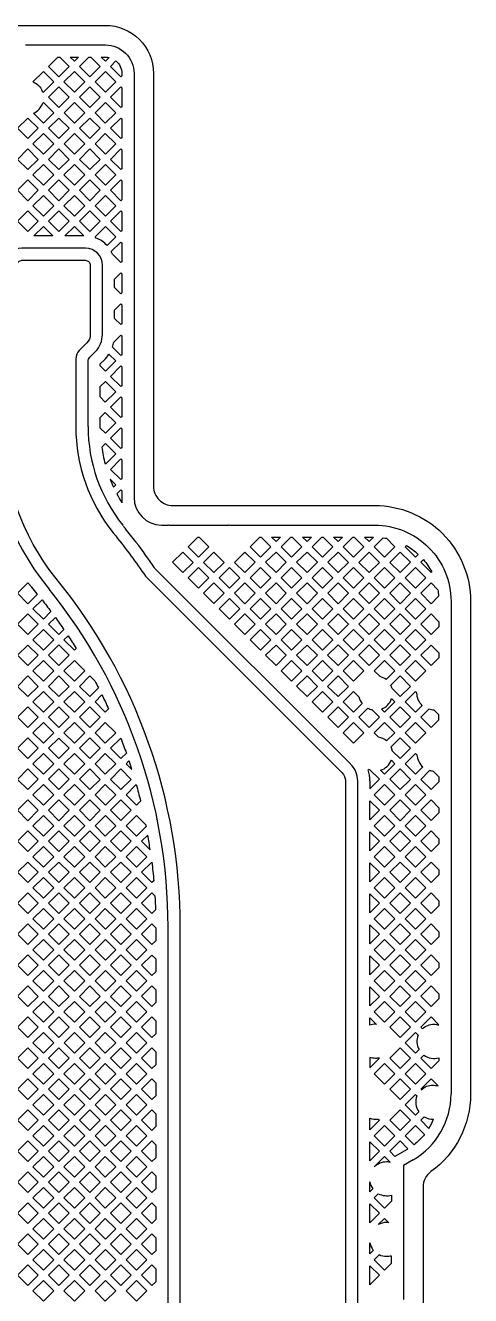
# Model space of a CAD drawing. Extents: x 1596 to 1844, y -134 to 41.
# Drawn here: x 1636.27 to 1640.91, y -72.35 to -59.1 of the extents above; entities that cross this region are included whole.
import ezdxf

# ---------------------------------------------------------------- set-up
doc = ezdxf.new("R2010")
doc.units = 0
doc.layers.add('gbr-dxf_layer0', color=7, linetype='Continuous')
doc.layers.add('gbr-outline-dxf_layer1', color=2, linetype='Continuous')

msp = doc.modelspace()

# ---------------------------------------------------------------- linework, layer by layer
at = {"layer": 'gbr-dxf_layer0'}
for p, q in [((1636.738, -59.434), (1636.823, -59.434)), ((1637.157, -59.53), (1637.214, -59.473)), ((1636.556, -61.299), (1636.358, -61.299)), ((1636.879, -61.299), (1636.681, -61.299)), ((1637.289, -64.32), (1637.284, -64.315)), ((1638.835, -64.441), (1638.928, -64.441)), ((1639.159, -64.441), (1639.251, -64.441)), ((1639.482, -64.441), (1639.574, -64.441)), ((1639.805, -64.441), (1639.898, -64.441)), ((1640.39, -64.702), (1640.418, -64.674)), ((1636.492, -64.952), (1636.518, -64.984)), ((1636.672, -65.511), (1636.714, -65.469)), ((1636.996, -66.157), (1637.068, -66.085)), ((1637.157, -66.642), (1637.264, -66.535)), ((1637.319, -66.804), (1637.349, -66.774)), ((1637.378, -66.863), (1637.319, -66.804)), ((1637.319, -67.127), (1637.425, -67.021)), ((1639.86, -66.981), (1639.86, -67.065)), ((1639.86, -67.389), (1639.86, -67.189)), ((1637.481, -67.612), (1637.545, -67.548)), ((1639.86, -67.712), (1639.86, -67.512)), ((1637.57, -67.701), (1637.481, -67.612)), ((1637.481, -67.935), (1637.587, -67.829)), ((1639.86, -68.035), (1639.86, -67.836)), ((1639.86, -68.358), (1639.86, -68.159)), ((1639.86, -68.682), (1639.86, -68.482)), ((1639.86, -69.005), (1639.86, -68.805)), ((1639.86, -69.328), (1639.86, -69.129)), ((1639.86, -69.531), (1639.86, -69.452)), ((1639.86, -69.452), (1639.928, -69.521)), ((1639.86, -69.975), (1639.959, -69.875)), ((1640.475, -70.606), (1640.39, -70.522)), ((1639.86, -70.945), (1639.86, -70.745)), ((1639.86, -71.268), (1639.86, -71.165)), ((1639.86, -71.591), (1639.86, -71.392)), ((1639.86, -71.915), (1639.86, -71.8)), ((1639.86, -72.238), (1639.86, -72.038))]:
    msp.add_line(p, q, dxfattribs=at)
at = {"layer": 'gbr-dxf_layer0', "linetype": 'Continuous'}
for points in [[(1636.272, -59.307), (1637.105, -59.307, -0.414221), (1637.402, -59.603), (1637.402, -64.027, 0.414197), (1637.688, -64.314)], [(1637.061, -59.434), (1637.105, -59.434, -0.055127), (1637.142, -59.438)], [(1637.214, -59.473, -0.22158), (1637.275, -59.603), (1637.275, -59.628), (1637.265, -59.638), (1637.157, -59.53)], [(1636.351, -59.693, -0.195683), (1636.446, -59.788), (1636.457, -59.799), (1636.565, -59.691), (1636.457, -59.584), (1636.349, -59.691)], [(1636.923, -63.286), (1636.923, -62.608, -0.199279), (1636.941, -62.563), (1637, -62.504, 0.198551), (1637.073, -62.328), (1637.073, -61.604, 0.413929), (1636.895, -61.426), (1636.234, -61.426, 0.413918), (1636.056, -61.604), (1636.056, -61.984, -0.199879), (1636.037, -62.029), (1635.979, -62.088, 0.198553), (1635.906, -62.264), (1635.906, -63.285)], [(1637.884, -76.844), (1637.884, -68.506, 0.172537), (1636.591, -64.872, -0.170665), (1636.033, -63.285), (1636.033, -62.264, -0.1982), (1636.069, -62.178), (1636.148, -62.099, 0.19853), (1636.184, -62.012), (1636.184, -61.604, -0.414246), (1636.234, -61.553), (1636.895, -61.553, -0.414246), (1636.946, -61.604), (1636.946, -62.328, -0.198542), (1636.91, -62.414), (1636.831, -62.493, 0.198195), (1636.795, -62.58), (1636.795, -63.286, 0.170546), (1637.185, -64.395), (1637.211, -64.427, -0.020045), (1637.521, -64.847), (1639.569, -66.895, -0.198541), (1639.605, -66.982), (1639.605, -80.969, 0.198199)], [(1637.31, -64.347), (1637.297, -64.331, -0.034239), (1637.292, -64.324)], [(1639.66, -66.805), (1637.624, -64.77, -0.048534), (1637.617, -64.761, 0.0123), (1637.426, -64.495, -0.026244), (1637.422, -64.49, 0.006806), (1637.311, -64.348)], [(1637.688, -64.314), (1637.751, -64.314, -0.013592), (1637.76, -64.313, -0.01359), (1637.77, -64.314), (1638.386, -64.314, -0.013592), (1638.395, -64.313, -0.01359), (1638.405, -64.314), (1639.91, -64.314, -0.414216), (1640.706, -65.11), (1640.706, -66.057, -0.013592), (1640.707, -66.066, -0.01359), (1640.706, -66.075), (1640.706, -66.692, -0.013592), (1640.707, -66.701, -0.01359), (1640.706, -66.71), (1640.706, -69.689, -0.013592), (1640.707, -69.698, -0.01359), (1640.706, -69.708), (1640.706, -70.247)], [(1640.418, -64.674, -0.05821), (1640.505, -64.803), (1640.498, -64.81), (1640.39, -64.702)], [(1636.393, -65.032, -0.008064), (1636.338, -64.961), (1636.295, -64.918), (1636.188, -65.026)], [(1636.714, -65.469, -0.007107), (1636.799, -65.6), (1636.78, -65.618), (1636.672, -65.511)], [(1637.068, -66.085, -0.007368), (1637.137, -66.232), (1637.103, -66.265), (1636.996, -66.157)], [(1640.229, -66.157), (1640.336, -66.265), (1640.406, -66.195, -0.205739), (1640.351, -66.066)], [(1640.529, -66.244, -0.078551), (1640.474, -66.235), (1640.39, -66.319)], [(1637.264, -66.535, -0.007652), (1637.322, -66.693), (1637.265, -66.75), (1637.157, -66.642)], [(1638.716, -79.024), (1638.716, -81.284, 0.198126), (1638.789, -81.461), (1638.848, -81.519, -0.100298), (1638.862, -81.54, -0.097416), (1638.866, -81.564), (1638.866, -81.922, 0.414224), (1639.044, -82.1), (1639.705, -82.1, 0.414224), (1639.883, -81.922), (1639.883, -81.22, 0.198202), (1639.81, -81.044), (1639.751, -80.985, -0.199993), (1639.733, -80.94), (1639.733, -66.981, 0.197847), (1639.66, -66.806)], [(1639.86, -67.065), (1639.959, -66.965), (1639.864, -66.87, -0.026972), (1639.846, -66.863)], [(1637.425, -67.021, -0.008026), (1637.47, -67.192), (1637.427, -67.235), (1637.319, -67.127)], [(1637.587, -67.829, -0.008921), (1637.608, -68.023), (1637.588, -68.043), (1637.481, -67.935)], [(1637.756, -68.506), (1637.756, -76.844, 0.198746), (1638.147, -77.789)], [(1639.928, -69.521, 0.0127), (1639.919, -69.52, 0.085847), (1639.86, -69.531)], [(1640.39, -69.552), (1640.407, -69.569, -0.190766), (1640.529, -69.52, -0.072245), (1640.579, -69.528)], [(1639.956, -69.872, -0.052798), (1639.919, -69.876, -0.085835), (1639.86, -69.866), (1639.86, -69.975)], [(1640.395, -70.203, -0.189461), (1640.516, -70.155, -0.079768), (1640.572, -70.164)], [(1640.39, -70.522), (1640.426, -70.486, 0.147283), (1640.525, -70.511)], [(1640.257, -70.82, -0.004215), (1640.248, -70.825), (1640.121, -70.899), (1640.067, -70.845)], [(1639.906, -71.007, -0.203365), (1640.034, -70.953, -0.053235), (1640.072, -70.957)], [(1640.312, -70.935), (1640.212, -70.993), (1640.212, -71.121, -0.013662), (1640.212, -71.131, -0.013652), (1640.212, -71.141), (1640.212, -71.756, -0.013662), (1640.212, -71.766, -0.013652), (1640.212, -71.776), (1640.212, -72.391, -0.013662)], [(1639.86, -71.165, 0.111051), (1639.891, -71.236), (1639.86, -71.268)], [(1640.058, -71.59, 0.03346), (1640.034, -71.588, 0.12657), (1639.948, -71.61)], [(1639.86, -71.8, 0.122916), (1639.896, -71.878), (1639.86, -71.915)], [(1640.082, -71.937, -0.068184), (1640.034, -71.944, -0.114009), (1639.956, -71.926), (1639.905, -71.976)]]:
    msp.add_lwpolyline(points, format="xyb", dxfattribs=at)
for points in [[(1636.511, -59.53), (1636.607, -59.434), (1636.63, -59.434), (1636.726, -59.53), (1636.619, -59.638)], [(1636.834, -59.53), (1636.93, -59.434), (1636.953, -59.434), (1637.05, -59.53), (1636.942, -59.638)], [(1636.672, -59.691), (1636.78, -59.584), (1636.888, -59.691), (1636.78, -59.799)], [(1636.996, -59.691), (1637.104, -59.584), (1637.211, -59.691), (1637.104, -59.799)], [(1636.511, -59.853), (1636.619, -59.745), (1636.726, -59.853), (1636.619, -59.961)], [(1636.834, -59.853), (1636.942, -59.745), (1637.05, -59.853), (1636.942, -59.961)], [(1637.157, -59.853), (1637.265, -59.745), (1637.275, -59.755), (1637.275, -59.951), (1637.265, -59.961)], [(1636.673, -60.015), (1636.78, -59.907), (1636.888, -60.015), (1636.78, -60.123)], [(1636.996, -60.015), (1637.104, -59.907), (1637.211, -60.015), (1637.103, -60.122)], [(1636.188, -60.176), (1636.295, -60.069), (1636.403, -60.176), (1636.295, -60.284)], [(1636.511, -60.176), (1636.619, -60.069), (1636.726, -60.176), (1636.619, -60.284)], [(1636.834, -60.176), (1636.942, -60.069), (1637.05, -60.176), (1636.942, -60.284)], [(1637.157, -60.176), (1637.265, -60.069), (1637.275, -60.078), (1637.275, -60.275), (1637.265, -60.284)], [(1636.349, -60.338), (1636.457, -60.23), (1636.565, -60.338), (1636.457, -60.446)], [(1636.673, -60.338), (1636.78, -60.23), (1636.888, -60.338), (1636.78, -60.446)], [(1636.996, -60.338), (1637.103, -60.23), (1637.211, -60.338), (1637.104, -60.446)], [(1636.188, -60.5), (1636.295, -60.392), (1636.403, -60.5), (1636.295, -60.607)], [(1636.511, -60.5), (1636.619, -60.392), (1636.726, -60.5), (1636.619, -60.607)], [(1636.834, -60.5), (1636.942, -60.392), (1637.05, -60.5), (1636.942, -60.607)], [(1637.157, -60.5), (1637.265, -60.392), (1637.275, -60.401), (1637.275, -60.598), (1637.265, -60.607)], [(1636.349, -60.661), (1636.457, -60.554), (1636.565, -60.661), (1636.457, -60.769)], [(1636.672, -60.661), (1636.78, -60.553), (1636.888, -60.661), (1636.78, -60.769)], [(1636.996, -60.661), (1637.104, -60.554), (1637.211, -60.661), (1637.104, -60.769)], [(1636.188, -60.823), (1636.295, -60.715), (1636.403, -60.823), (1636.295, -60.931)], [(1636.511, -60.823), (1636.619, -60.715), (1636.726, -60.823), (1636.619, -60.931)], [(1636.834, -60.823), (1636.942, -60.715), (1637.05, -60.823), (1636.942, -60.931)], [(1637.157, -60.823), (1637.265, -60.715), (1637.275, -60.725), (1637.275, -60.921), (1637.265, -60.931)], [(1636.349, -60.985), (1636.457, -60.877), (1636.565, -60.985), (1636.457, -61.092)], [(1636.672, -60.985), (1636.78, -60.877), (1636.888, -60.985), (1636.78, -61.092)], [(1636.996, -60.985), (1637.104, -60.877), (1637.211, -60.985), (1637.104, -61.092)], [(1636.187, -61.146), (1636.295, -61.038), (1636.403, -61.146), (1636.295, -61.254)], [(1636.511, -61.146), (1636.619, -61.038), (1636.726, -61.146), (1636.619, -61.254)], [(1636.834, -61.146), (1636.942, -61.038), (1637.05, -61.146), (1636.942, -61.254)], [(1637.157, -61.146), (1637.265, -61.038), (1637.275, -61.048), (1637.275, -61.245), (1637.265, -61.254)], [(1637.2, -61.836), (1637.2, -61.75), (1637.265, -61.685), (1637.275, -61.694), (1637.275, -61.891), (1637.265, -61.901)], [(1637.2, -62.159), (1637.2, -62.073), (1637.265, -62.008), (1637.275, -62.018), (1637.275, -62.215), (1637.265, -62.224)], [(1637.157, -62.763), (1637.265, -62.655), (1637.275, -62.664), (1637.275, -62.861), (1637.265, -62.87)], [(1637.05, -62.978), (1637.05, -62.87), (1637.104, -62.817), (1637.211, -62.924), (1637.103, -63.032)], [(1637.157, -63.086), (1637.265, -62.978), (1637.275, -62.988), (1637.275, -63.184), (1637.265, -63.194)], [(1637.157, -63.409), (1637.265, -63.301), (1637.275, -63.311), (1637.275, -63.508), (1637.265, -63.517)], [(1637.157, -63.733), (1637.265, -63.625), (1637.275, -63.634), (1637.275, -63.831), (1637.265, -63.84)], [(1637.966, -64.541), (1638.066, -64.441), (1638.081, -64.441), (1638.181, -64.541), (1638.073, -64.649)], [(1638.612, -64.541), (1638.712, -64.441), (1638.728, -64.441), (1638.828, -64.541), (1638.72, -64.649)], [(1638.935, -64.541), (1639.036, -64.441), (1639.051, -64.441), (1639.151, -64.541), (1639.043, -64.649)], [(1639.259, -64.541), (1639.359, -64.441), (1639.374, -64.441), (1639.474, -64.541), (1639.367, -64.649)], [(1639.582, -64.541), (1639.682, -64.441), (1639.697, -64.441), (1639.798, -64.541), (1639.69, -64.649)], [(1637.804, -64.702), (1637.912, -64.595), (1638.02, -64.703), (1637.912, -64.81)], [(1638.127, -64.703), (1638.235, -64.595), (1638.343, -64.703), (1638.235, -64.81)], [(1638.451, -64.703), (1638.558, -64.595), (1638.666, -64.702), (1638.558, -64.81)], [(1638.774, -64.702), (1638.882, -64.595), (1638.989, -64.702), (1638.882, -64.81)], [(1639.097, -64.702), (1639.205, -64.595), (1639.313, -64.702), (1639.205, -64.81)], [(1639.421, -64.702), (1639.528, -64.595), (1639.636, -64.703), (1639.528, -64.81)], [(1639.744, -64.703), (1639.852, -64.595), (1639.959, -64.703), (1639.852, -64.81)], [(1640.067, -64.703), (1640.175, -64.595), (1640.283, -64.702), (1640.175, -64.81)], [(1637.966, -64.864), (1638.073, -64.756), (1638.181, -64.864), (1638.074, -64.972)], [(1638.289, -64.864), (1638.397, -64.756), (1638.504, -64.864), (1638.397, -64.972)], [(1638.612, -64.864), (1638.72, -64.756), (1638.828, -64.864), (1638.72, -64.972)], [(1638.935, -64.864), (1639.043, -64.756), (1639.151, -64.864), (1639.043, -64.972)], [(1639.259, -64.864), (1639.367, -64.756), (1639.474, -64.864), (1639.367, -64.972)], [(1639.582, -64.864), (1639.69, -64.756), (1639.798, -64.864), (1639.69, -64.972)], [(1639.905, -64.864), (1640.013, -64.756), (1640.121, -64.864), (1640.013, -64.972)], [(1640.229, -64.864), (1640.336, -64.756), (1640.444, -64.864), (1640.336, -64.972)], [(1638.127, -65.026), (1638.235, -64.918), (1638.343, -65.026), (1638.235, -65.133)], [(1638.45, -65.026), (1638.558, -64.918), (1638.666, -65.026), (1638.558, -65.134)], [(1638.774, -65.026), (1638.882, -64.918), (1638.989, -65.026), (1638.882, -65.134)], [(1639.097, -65.026), (1639.205, -64.918), (1639.313, -65.026), (1639.205, -65.134)], [(1639.421, -65.026), (1639.528, -64.918), (1639.636, -65.026), (1639.528, -65.134)], [(1639.744, -65.026), (1639.852, -64.918), (1639.959, -65.026), (1639.852, -65.133)], [(1640.067, -65.026), (1640.175, -64.918), (1640.283, -65.026), (1640.175, -65.134)], [(1638.289, -65.187), (1638.397, -65.08), (1638.504, -65.187), (1638.397, -65.295)], [(1638.612, -65.187), (1638.72, -65.08), (1638.828, -65.187), (1638.72, -65.295)], [(1638.935, -65.187), (1639.043, -65.08), (1639.151, -65.187), (1639.043, -65.295)], [(1639.259, -65.187), (1639.367, -65.08), (1639.474, -65.187), (1639.367, -65.295)], [(1639.582, -65.187), (1639.69, -65.08), (1639.798, -65.187), (1639.69, -65.295)], [(1639.905, -65.187), (1640.013, -65.08), (1640.121, -65.187), (1640.013, -65.295)], [(1640.229, -65.187), (1640.336, -65.08), (1640.444, -65.187), (1640.336, -65.295)], [(1636.188, -65.349), (1636.295, -65.241), (1636.403, -65.349), (1636.295, -65.457)], [(1638.451, -65.349), (1638.558, -65.241), (1638.666, -65.349), (1638.558, -65.457)], [(1638.774, -65.349), (1638.882, -65.241), (1638.989, -65.349), (1638.882, -65.457)], [(1639.097, -65.349), (1639.205, -65.241), (1639.313, -65.349), (1639.205, -65.457)], [(1639.421, -65.349), (1639.528, -65.241), (1639.636, -65.349), (1639.528, -65.457)], [(1639.744, -65.349), (1639.852, -65.241), (1639.959, -65.349), (1639.852, -65.457)], [(1640.067, -65.349), (1640.175, -65.241), (1640.283, -65.349), (1640.175, -65.457)], [(1640.39, -65.349), (1640.498, -65.241), (1640.579, -65.323), (1640.579, -65.376), (1640.498, -65.457)], [(1636.349, -65.511), (1636.457, -65.403), (1636.565, -65.511), (1636.457, -65.618)], [(1638.612, -65.511), (1638.72, -65.403), (1638.828, -65.511), (1638.72, -65.618)], [(1638.935, -65.511), (1639.043, -65.403), (1639.151, -65.511), (1639.043, -65.619)], [(1639.259, -65.511), (1639.367, -65.403), (1639.474, -65.511), (1639.366, -65.618)], [(1639.582, -65.511), (1639.69, -65.403), (1639.798, -65.511), (1639.69, -65.618)], [(1639.905, -65.511), (1640.013, -65.403), (1640.121, -65.511), (1640.013, -65.618)], [(1640.229, -65.511), (1640.336, -65.403), (1640.444, -65.511), (1640.337, -65.618)], [(1636.188, -65.672), (1636.295, -65.565), (1636.403, -65.672), (1636.295, -65.78)], [(1636.511, -65.672), (1636.619, -65.564), (1636.726, -65.672), (1636.619, -65.78)], [(1638.774, -65.672), (1638.882, -65.565), (1638.989, -65.672), (1638.882, -65.78)], [(1639.097, -65.672), (1639.205, -65.565), (1639.313, -65.672), (1639.205, -65.78)], [(1639.42, -65.672), (1639.528, -65.564), (1639.636, -65.672), (1639.528, -65.78)], [(1639.744, -65.672), (1639.852, -65.564), (1639.959, -65.672), (1639.852, -65.78)], [(1640.067, -65.672), (1640.175, -65.564), (1640.283, -65.672), (1640.175, -65.78)], [(1640.39, -65.672), (1640.498, -65.565), (1640.579, -65.646), (1640.579, -65.699), (1640.498, -65.78)], [(1636.349, -65.834), (1636.457, -65.726), (1636.565, -65.834), (1636.457, -65.942)], [(1636.672, -65.834), (1636.78, -65.726), (1636.888, -65.834), (1636.78, -65.942)], [(1638.936, -65.834), (1639.043, -65.726), (1639.151, -65.834), (1639.043, -65.942)], [(1639.259, -65.834), (1639.366, -65.726), (1639.474, -65.834), (1639.366, -65.942)], [(1639.582, -65.834), (1639.69, -65.726), (1639.798, -65.834), (1639.69, -65.942)], [(1640.229, -65.834), (1640.337, -65.726), (1640.444, -65.834), (1640.337, -65.942)], [(1636.187, -65.996), (1636.295, -65.888), (1636.403, -65.996), (1636.295, -66.103)], [(1636.511, -65.996), (1636.619, -65.888), (1636.726, -65.996), (1636.619, -66.103)], [(1639.097, -65.995), (1639.205, -65.888), (1639.313, -65.996), (1639.205, -66.103)], [(1639.42, -65.996), (1639.528, -65.888), (1639.636, -65.996), (1639.528, -66.103)], [(1636.349, -66.157), (1636.457, -66.05), (1636.565, -66.157), (1636.457, -66.265)], [(1636.672, -66.157), (1636.78, -66.05), (1636.888, -66.157), (1636.78, -66.265)], [(1639.259, -66.157), (1639.366, -66.05), (1639.474, -66.157), (1639.367, -66.265)], [(1636.188, -66.319), (1636.295, -66.211), (1636.403, -66.319), (1636.295, -66.427)], [(1636.511, -66.319), (1636.619, -66.211), (1636.726, -66.319), (1636.619, -66.427)], [(1636.834, -66.319), (1636.942, -66.211), (1637.05, -66.319), (1636.942, -66.427)], [(1639.421, -66.319), (1639.528, -66.211), (1639.636, -66.319), (1639.528, -66.427)], [(1640.067, -66.319), (1640.175, -66.211), (1640.283, -66.319), (1640.175, -66.427)], [(1636.349, -66.481), (1636.457, -66.373), (1636.565, -66.481), (1636.457, -66.588)], [(1636.672, -66.481), (1636.78, -66.373), (1636.888, -66.481), (1636.78, -66.588)], [(1636.996, -66.481), (1637.103, -66.373), (1637.211, -66.481), (1637.103, -66.588)], [(1639.582, -66.481), (1639.69, -66.373), (1639.798, -66.481), (1639.69, -66.588)], [(1640.229, -66.481), (1640.336, -66.373), (1640.444, -66.481), (1640.336, -66.588)], [(1636.188, -66.642), (1636.295, -66.534), (1636.403, -66.642), (1636.295, -66.75)], [(1636.511, -66.642), (1636.619, -66.535), (1636.726, -66.642), (1636.619, -66.75)], [(1636.834, -66.642), (1636.942, -66.534), (1637.05, -66.642), (1636.942, -66.75)], [(1636.349, -66.804), (1636.457, -66.696), (1636.565, -66.804), (1636.457, -66.912)], [(1636.672, -66.804), (1636.78, -66.696), (1636.888, -66.804), (1636.78, -66.912)], [(1636.996, -66.804), (1637.103, -66.696), (1637.211, -66.804), (1637.103, -66.912)], [(1636.188, -66.966), (1636.295, -66.858), (1636.403, -66.965), (1636.295, -67.073)], [(1636.511, -66.965), (1636.619, -66.858), (1636.726, -66.965), (1636.619, -67.073)], [(1636.834, -66.965), (1636.942, -66.858), (1637.05, -66.966), (1636.942, -67.073)], [(1637.157, -66.966), (1637.265, -66.858), (1637.373, -66.966), (1637.265, -67.073)], [(1640.067, -66.965), (1640.175, -66.858), (1640.283, -66.966), (1640.175, -67.073)], [(1636.349, -67.127), (1636.457, -67.019), (1636.565, -67.127), (1636.457, -67.235)], [(1636.672, -67.127), (1636.78, -67.019), (1636.888, -67.127), (1636.78, -67.235)], [(1636.996, -67.127), (1637.103, -67.019), (1637.211, -67.127), (1637.104, -67.235)], [(1639.905, -67.127), (1640.013, -67.019), (1640.121, -67.127), (1640.013, -67.235)], [(1640.229, -67.127), (1640.336, -67.019), (1640.444, -67.127), (1640.337, -67.235)], [(1636.187, -67.289), (1636.295, -67.181), (1636.403, -67.289), (1636.295, -67.397)], [(1636.511, -67.289), (1636.619, -67.181), (1636.726, -67.289), (1636.619, -67.397)], [(1636.834, -67.289), (1636.942, -67.181), (1637.05, -67.289), (1636.942, -67.397)], [(1637.157, -67.289), (1637.265, -67.181), (1637.373, -67.289), (1637.265, -67.396)], [(1640.067, -67.289), (1640.175, -67.181), (1640.283, -67.289), (1640.175, -67.397)], [(1640.39, -67.289), (1640.498, -67.181), (1640.579, -67.262), (1640.579, -67.315), (1640.498, -67.396)], [(1636.349, -67.45), (1636.457, -67.343), (1636.565, -67.45), (1636.457, -67.558)], [(1636.672, -67.45), (1636.78, -67.343), (1636.888, -67.45), (1636.78, -67.558)], [(1636.996, -67.45), (1637.104, -67.343), (1637.211, -67.45), (1637.103, -67.558)], [(1639.905, -67.45), (1640.013, -67.343), (1640.121, -67.45), (1640.013, -67.558)], [(1640.229, -67.45), (1640.337, -67.343), (1640.444, -67.45), (1640.336, -67.558)], [(1636.188, -67.612), (1636.295, -67.504), (1636.403, -67.612), (1636.295, -67.72)], [(1636.511, -67.612), (1636.619, -67.504), (1636.726, -67.612), (1636.619, -67.72)], [(1636.834, -67.612), (1636.942, -67.504), (1637.05, -67.612), (1636.942, -67.72)], [(1637.157, -67.612), (1637.265, -67.504), (1637.373, -67.612), (1637.265, -67.72)], [(1640.067, -67.612), (1640.175, -67.504), (1640.283, -67.612), (1640.175, -67.72)], [(1640.39, -67.612), (1640.498, -67.504), (1640.579, -67.585), (1640.579, -67.638), (1640.498, -67.72)], [(1636.349, -67.774), (1636.457, -67.666), (1636.565, -67.774), (1636.457, -67.881)], [(1636.672, -67.774), (1636.78, -67.666), (1636.888, -67.774), (1636.78, -67.881)], [(1636.996, -67.774), (1637.103, -67.666), (1637.211, -67.774), (1637.103, -67.881)], [(1637.319, -67.774), (1637.427, -67.666), (1637.535, -67.774), (1637.427, -67.881)], [(1639.905, -67.774), (1640.013, -67.666), (1640.121, -67.774), (1640.013, -67.881)], [(1640.229, -67.774), (1640.336, -67.666), (1640.444, -67.774), (1640.336, -67.881)], [(1636.188, -67.935), (1636.295, -67.828), (1636.403, -67.935), (1636.295, -68.043)], [(1636.511, -67.935), (1636.619, -67.828), (1636.726, -67.935), (1636.619, -68.043)], [(1636.834, -67.935), (1636.942, -67.828), (1637.05, -67.935), (1636.942, -68.043)], [(1637.157, -67.935), (1637.265, -67.828), (1637.373, -67.935), (1637.265, -68.043)], [(1640.067, -67.935), (1640.175, -67.828), (1640.283, -67.935), (1640.175, -68.043)], [(1640.39, -67.935), (1640.498, -67.828), (1640.579, -67.909), (1640.579, -67.962), (1640.498, -68.043)], [(1636.349, -68.097), (1636.457, -67.989), (1636.565, -68.097), (1636.457, -68.205)], [(1636.672, -68.097), (1636.78, -67.989), (1636.888, -68.097), (1636.78, -68.205)], [(1636.996, -68.097), (1637.103, -67.989), (1637.211, -68.097), (1637.103, -68.205)], [(1637.319, -68.097), (1637.427, -67.989), (1637.535, -68.097), (1637.427, -68.205)], [(1639.905, -68.097), (1640.013, -67.989), (1640.121, -68.097), (1640.013, -68.205)], [(1640.229, -68.097), (1640.336, -67.989), (1640.444, -68.097), (1640.336, -68.205)], [(1636.188, -68.259), (1636.295, -68.151), (1636.403, -68.259), (1636.295, -68.366)], [(1636.511, -68.259), (1636.619, -68.151), (1636.726, -68.259), (1636.619, -68.366)], [(1636.834, -68.259), (1636.942, -68.151), (1637.05, -68.259), (1636.942, -68.366)], [(1637.157, -68.259), (1637.265, -68.151), (1637.373, -68.259), (1637.265, -68.366)], [(1640.067, -68.259), (1640.175, -68.151), (1640.283, -68.259), (1640.175, -68.366)], [(1640.39, -68.259), (1640.498, -68.151), (1640.579, -68.232), (1640.579, -68.285), (1640.498, -68.366)], [(1636.349, -68.42), (1636.457, -68.312), (1636.565, -68.42), (1636.457, -68.528)], [(1636.672, -68.42), (1636.78, -68.312), (1636.888, -68.42), (1636.78, -68.528)], [(1636.996, -68.42), (1637.103, -68.313), (1637.211, -68.42), (1637.104, -68.528)], [(1637.319, -68.42), (1637.427, -68.313), (1637.535, -68.42), (1637.427, -68.528)], [(1639.905, -68.42), (1640.013, -68.312), (1640.121, -68.42), (1640.013, -68.528)], [(1640.229, -68.42), (1640.336, -68.313), (1640.444, -68.42), (1640.337, -68.528)], [(1636.187, -68.582), (1636.295, -68.474), (1636.403, -68.582), (1636.295, -68.69)], [(1636.511, -68.582), (1636.619, -68.474), (1636.726, -68.582), (1636.619, -68.69)], [(1636.834, -68.582), (1636.942, -68.474), (1637.05, -68.582), (1636.942, -68.69)], [(1637.157, -68.582), (1637.265, -68.474), (1637.373, -68.582), (1637.265, -68.69)], [(1637.481, -68.582), (1637.588, -68.474), (1637.629, -68.515), (1637.629, -68.649), (1637.588, -68.69)], [(1640.067, -68.582), (1640.175, -68.474), (1640.283, -68.582), (1640.175, -68.69)], [(1640.39, -68.582), (1640.498, -68.474), (1640.579, -68.555), (1640.579, -68.608), (1640.498, -68.69)], [(1636.349, -68.744), (1636.457, -68.636), (1636.565, -68.744), (1636.457, -68.851)], [(1636.672, -68.744), (1636.78, -68.636), (1636.888, -68.744), (1636.78, -68.851)], [(1636.996, -68.744), (1637.104, -68.636), (1637.211, -68.744), (1637.104, -68.851)], [(1637.319, -68.744), (1637.427, -68.636), (1637.535, -68.744), (1637.427, -68.851)], [(1639.905, -68.744), (1640.013, -68.636), (1640.121, -68.744), (1640.013, -68.851)], [(1640.229, -68.744), (1640.337, -68.636), (1640.444, -68.744), (1640.337, -68.851)], [(1636.187, -68.905), (1636.295, -68.797), (1636.403, -68.905), (1636.295, -69.013)], [(1636.511, -68.905), (1636.619, -68.797), (1636.726, -68.905), (1636.619, -69.013)], [(1636.834, -68.905), (1636.942, -68.797), (1637.05, -68.905), (1636.942, -69.013)], [(1637.157, -68.905), (1637.265, -68.797), (1637.373, -68.905), (1637.265, -69.013)], [(1637.481, -68.905), (1637.588, -68.798), (1637.629, -68.838), (1637.629, -68.972), (1637.588, -69.013)], [(1640.067, -68.905), (1640.175, -68.797), (1640.283, -68.905), (1640.175, -69.013)], [(1640.39, -68.905), (1640.498, -68.797), (1640.579, -68.879), (1640.579, -68.932), (1640.498, -69.013)], [(1636.349, -69.067), (1636.457, -68.959), (1636.565, -69.067), (1636.457, -69.175)], [(1636.672, -69.067), (1636.78, -68.959), (1636.888, -69.067), (1636.78, -69.175)], [(1636.996, -69.067), (1637.104, -68.959), (1637.211, -69.067), (1637.104, -69.175)], [(1637.319, -69.067), (1637.427, -68.959), (1637.535, -69.067), (1637.427, -69.175)], [(1639.905, -69.067), (1640.013, -68.959), (1640.121, -69.067), (1640.013, -69.175)], [(1640.229, -69.067), (1640.337, -68.959), (1640.444, -69.067), (1640.336, -69.175)], [(1636.188, -69.228), (1636.295, -69.121), (1636.403, -69.229), (1636.295, -69.336)], [(1636.511, -69.229), (1636.619, -69.121), (1636.726, -69.229), (1636.619, -69.336)], [(1636.834, -69.229), (1636.942, -69.121), (1637.05, -69.229), (1636.942, -69.336)], [(1637.157, -69.229), (1637.265, -69.121), (1637.373, -69.228), (1637.265, -69.336)], [(1637.481, -69.228), (1637.588, -69.121), (1637.629, -69.162), (1637.629, -69.295), (1637.588, -69.336)], [(1640.067, -69.229), (1640.175, -69.121), (1640.283, -69.228), (1640.175, -69.336)], [(1640.39, -69.228), (1640.498, -69.121), (1640.579, -69.202), (1640.579, -69.255), (1640.498, -69.336)], [(1636.349, -69.39), (1636.457, -69.282), (1636.565, -69.39), (1636.457, -69.498)], [(1636.672, -69.39), (1636.78, -69.282), (1636.888, -69.39), (1636.78, -69.498)], [(1636.996, -69.39), (1637.104, -69.282), (1637.211, -69.39), (1637.103, -69.498)], [(1637.319, -69.39), (1637.427, -69.282), (1637.535, -69.39), (1637.427, -69.498)], [(1639.905, -69.39), (1640.013, -69.282), (1640.121, -69.39), (1640.013, -69.498)], [(1640.229, -69.39), (1640.336, -69.282), (1640.444, -69.39), (1640.336, -69.498)], [(1636.188, -69.552), (1636.295, -69.444), (1636.403, -69.552), (1636.295, -69.66)], [(1636.511, -69.552), (1636.619, -69.444), (1636.726, -69.552), (1636.619, -69.66)], [(1636.834, -69.552), (1636.942, -69.444), (1637.05, -69.552), (1636.942, -69.66)], [(1637.157, -69.552), (1637.265, -69.444), (1637.373, -69.552), (1637.265, -69.66)], [(1637.481, -69.552), (1637.588, -69.444), (1637.629, -69.485), (1637.629, -69.619), (1637.588, -69.66)], [(1640.067, -69.552), (1640.175, -69.444), (1640.283, -69.552), (1640.175, -69.66)], [(1636.349, -69.713), (1636.457, -69.606), (1636.565, -69.713), (1636.457, -69.821)], [(1636.673, -69.713), (1636.78, -69.606), (1636.888, -69.713), (1636.78, -69.821)], [(1636.996, -69.713), (1637.103, -69.606), (1637.211, -69.713), (1637.103, -69.821)], [(1637.319, -69.713), (1637.427, -69.606), (1637.535, -69.713), (1637.427, -69.821)], [(1636.188, -69.875), (1636.295, -69.767), (1636.403, -69.875), (1636.295, -69.983)], [(1636.511, -69.875), (1636.619, -69.767), (1636.726, -69.875), (1636.619, -69.983)], [(1636.834, -69.875), (1636.942, -69.767), (1637.05, -69.875), (1636.942, -69.983)], [(1637.157, -69.875), (1637.265, -69.767), (1637.373, -69.875), (1637.265, -69.983)], [(1637.481, -69.875), (1637.588, -69.767), (1637.629, -69.808), (1637.629, -69.942), (1637.588, -69.983)], [(1640.067, -69.875), (1640.175, -69.767), (1640.283, -69.875), (1640.175, -69.983)], [(1636.349, -70.037), (1636.457, -69.929), (1636.565, -70.037), (1636.457, -70.144)], [(1636.672, -70.037), (1636.78, -69.929), (1636.888, -70.037), (1636.78, -70.144)], [(1636.996, -70.037), (1637.103, -69.929), (1637.211, -70.037), (1637.104, -70.144)], [(1637.319, -70.037), (1637.427, -69.929), (1637.535, -70.037), (1637.427, -70.145)], [(1639.905, -70.037), (1640.013, -69.929), (1640.121, -70.037), (1640.013, -70.144)], [(1640.229, -70.037), (1640.336, -69.929), (1640.444, -70.037), (1640.337, -70.144)], [(1636.188, -70.198), (1636.295, -70.091), (1636.403, -70.198), (1636.295, -70.306)], [(1636.511, -70.198), (1636.619, -70.091), (1636.726, -70.198), (1636.619, -70.306)], [(1636.834, -70.198), (1636.942, -70.091), (1637.05, -70.198), (1636.942, -70.306)], [(1637.157, -70.198), (1637.265, -70.091), (1637.373, -70.198), (1637.265, -70.306)], [(1637.481, -70.198), (1637.588, -70.091), (1637.629, -70.132), (1637.629, -70.265), (1637.588, -70.306)], [(1640.067, -70.198), (1640.175, -70.091), (1640.283, -70.198), (1640.175, -70.306)], [(1636.349, -70.36), (1636.457, -70.252), (1636.565, -70.36), (1636.457, -70.468)], [(1636.672, -70.36), (1636.78, -70.252), (1636.888, -70.36), (1636.78, -70.468)], [(1636.996, -70.36), (1637.104, -70.252), (1637.211, -70.36), (1637.104, -70.468)], [(1637.319, -70.36), (1637.427, -70.252), (1637.534, -70.36), (1637.427, -70.468)], [(1636.187, -70.522), (1636.295, -70.414), (1636.403, -70.522), (1636.295, -70.629)], [(1636.511, -70.522), (1636.619, -70.414), (1636.726, -70.522), (1636.619, -70.629)], [(1636.834, -70.522), (1636.942, -70.414), (1637.05, -70.522), (1636.942, -70.629)], [(1637.157, -70.522), (1637.265, -70.414), (1637.373, -70.522), (1637.265, -70.629)], [(1637.481, -70.522), (1637.588, -70.414), (1637.629, -70.455), (1637.629, -70.588), (1637.588, -70.629)], [(1640.067, -70.522), (1640.175, -70.414), (1640.283, -70.522), (1640.175, -70.629)], [(1636.349, -70.683), (1636.457, -70.576), (1636.565, -70.683), (1636.457, -70.791)], [(1636.672, -70.683), (1636.78, -70.576), (1636.888, -70.683), (1636.78, -70.791)], [(1636.996, -70.683), (1637.104, -70.576), (1637.211, -70.683), (1637.103, -70.791)], [(1637.319, -70.683), (1637.427, -70.575), (1637.535, -70.683), (1637.427, -70.791)], [(1639.905, -70.683), (1640.013, -70.576), (1640.121, -70.683), (1640.013, -70.791)], [(1636.188, -70.845), (1636.295, -70.737), (1636.403, -70.845), (1636.295, -70.953)], [(1636.511, -70.845), (1636.619, -70.737), (1636.726, -70.845), (1636.619, -70.953)], [(1636.834, -70.845), (1636.942, -70.737), (1637.05, -70.845), (1636.942, -70.953)], [(1637.157, -70.845), (1637.265, -70.737), (1637.373, -70.845), (1637.265, -70.953)], [(1637.481, -70.845), (1637.588, -70.737), (1637.629, -70.778), (1637.629, -70.912), (1637.588, -70.953)], [(1636.349, -71.007), (1636.457, -70.899), (1636.565, -71.007), (1636.457, -71.114)], [(1636.672, -71.007), (1636.78, -70.899), (1636.888, -71.007), (1636.78, -71.114)], [(1636.996, -71.007), (1637.103, -70.899), (1637.211, -71.007), (1637.103, -71.114)], [(1637.319, -71.007), (1637.427, -70.899), (1637.535, -71.007), (1637.427, -71.114)], [(1636.188, -71.168), (1636.295, -71.06), (1636.403, -71.168), (1636.295, -71.276)], [(1636.511, -71.168), (1636.619, -71.061), (1636.726, -71.168), (1636.619, -71.276)], [(1636.834, -71.168), (1636.942, -71.06), (1637.05, -71.168), (1636.942, -71.276)], [(1637.157, -71.168), (1637.265, -71.06), (1637.373, -71.168), (1637.265, -71.276)], [(1637.481, -71.168), (1637.588, -71.06), (1637.629, -71.101), (1637.629, -71.235), (1637.588, -71.276)], [(1636.349, -71.33), (1636.457, -71.222), (1636.565, -71.33), (1636.457, -71.438)], [(1636.672, -71.33), (1636.78, -71.222), (1636.888, -71.33), (1636.78, -71.438)], [(1636.996, -71.33), (1637.103, -71.222), (1637.211, -71.33), (1637.103, -71.438)], [(1637.319, -71.33), (1637.427, -71.222), (1637.535, -71.33), (1637.427, -71.438)], [(1636.188, -71.492), (1636.295, -71.384), (1636.403, -71.491), (1636.295, -71.599)], [(1636.511, -71.491), (1636.619, -71.384), (1636.726, -71.491), (1636.619, -71.599)], [(1636.834, -71.491), (1636.942, -71.384), (1637.05, -71.492), (1636.942, -71.599)], [(1637.157, -71.492), (1637.265, -71.384), (1637.373, -71.492), (1637.265, -71.599)], [(1637.481, -71.492), (1637.588, -71.384), (1637.629, -71.425), (1637.629, -71.558), (1637.588, -71.599)], [(1636.349, -71.653), (1636.457, -71.545), (1636.565, -71.653), (1636.457, -71.761)], [(1636.672, -71.653), (1636.78, -71.545), (1636.888, -71.653), (1636.78, -71.761)], [(1636.996, -71.653), (1637.103, -71.545), (1637.211, -71.653), (1637.104, -71.761)], [(1637.319, -71.653), (1637.427, -71.545), (1637.535, -71.653), (1637.427, -71.761)], [(1636.187, -71.815), (1636.295, -71.707), (1636.403, -71.815), (1636.295, -71.923)], [(1636.511, -71.815), (1636.619, -71.707), (1636.726, -71.815), (1636.619, -71.923)], [(1636.834, -71.815), (1636.942, -71.707), (1637.05, -71.815), (1636.942, -71.923)], [(1637.157, -71.815), (1637.265, -71.707), (1637.373, -71.815), (1637.265, -71.923)], [(1637.481, -71.815), (1637.588, -71.707), (1637.629, -71.748), (1637.629, -71.882), (1637.588, -71.923)], [(1636.349, -71.976), (1636.457, -71.869), (1636.565, -71.976), (1636.457, -72.084)], [(1636.672, -71.976), (1636.78, -71.869), (1636.888, -71.976), (1636.78, -72.084)], [(1636.996, -71.976), (1637.104, -71.869), (1637.211, -71.976), (1637.104, -72.084)], [(1637.319, -71.976), (1637.427, -71.869), (1637.534, -71.976), (1637.427, -72.084)], [(1636.187, -72.138), (1636.295, -72.03), (1636.403, -72.138), (1636.295, -72.246)], [(1636.511, -72.138), (1636.619, -72.03), (1636.726, -72.138), (1636.619, -72.246)], [(1636.834, -72.138), (1636.942, -72.03), (1637.05, -72.138), (1636.942, -72.246)], [(1637.157, -72.138), (1637.265, -72.03), (1637.373, -72.138), (1637.265, -72.246)], [(1637.481, -72.138), (1637.588, -72.03), (1637.629, -72.071), (1637.629, -72.205), (1637.588, -72.246)], [(1636.349, -72.3), (1636.457, -72.192), (1636.565, -72.3), (1636.457, -72.408)], [(1636.672, -72.3), (1636.78, -72.192), (1636.888, -72.3), (1636.78, -72.408)], [(1636.996, -72.3), (1637.104, -72.192), (1637.211, -72.3), (1637.103, -72.407)], [(1637.319, -72.3), (1637.427, -72.192), (1637.535, -72.3), (1637.427, -72.407)]]:
    msp.add_lwpolyline(points, close=True, dxfattribs=at)
for points in [[(1636.823, -59.434), (1636.78, -59.476), (1636.738, -59.434)], [(1637.142, -59.438), (1637.104, -59.476), (1637.061, -59.434)], [(1636.358, -61.299), (1636.457, -61.2), (1636.556, -61.299)], [(1636.681, -61.299), (1636.78, -61.2), (1636.879, -61.299)], [(1637.104, -63.679), (1637.211, -63.571), (1637.104, -63.463), (1637.065, -63.501)], [(1637.153, -63.836), (1637.211, -63.894), (1637.188, -63.918)], [(1637.223, -63.99), (1637.265, -63.948), (1637.275, -63.958), (1637.275, -64.081)], [(1638.928, -64.441), (1638.882, -64.487), (1638.835, -64.441)], [(1639.251, -64.441), (1639.205, -64.487), (1639.159, -64.441)], [(1639.574, -64.441), (1639.528, -64.487), (1639.482, -64.441)], [(1639.898, -64.441), (1639.852, -64.487), (1639.805, -64.441)], [(1636.188, -65.026), (1636.295, -65.134), (1636.395, -65.034)], [(1640.351, -66.064), (1640.337, -66.05), (1640.229, -66.157)], [(1640.39, -66.319), (1640.498, -66.427), (1640.579, -66.345), (1640.579, -66.292), (1640.531, -66.244)], [(1639.86, -67.189), (1639.959, -67.289), (1639.86, -67.389)], [(1639.86, -67.512), (1639.959, -67.612), (1639.86, -67.712)], [(1639.86, -67.836), (1639.959, -67.935), (1639.86, -68.035)], [(1639.86, -68.159), (1639.959, -68.259), (1639.86, -68.358)], [(1639.86, -68.482), (1639.959, -68.582), (1639.86, -68.682)], [(1639.86, -68.805), (1639.959, -68.905), (1639.86, -69.005)], [(1639.86, -69.129), (1639.959, -69.229), (1639.86, -69.328)], [(1640.579, -69.525), (1640.498, -69.444), (1640.39, -69.552)], [(1640.572, -70.164), (1640.498, -70.091), (1640.39, -70.198)], [(1640.067, -70.845), (1640.175, -70.737), (1640.257, -70.82)], [(1639.86, -70.745), (1639.959, -70.845), (1639.86, -70.945)], [(1640.072, -70.957), (1640.013, -70.899), (1639.905, -71.007)], [(1639.86, -71.392), (1639.959, -71.491), (1639.86, -71.591)], [(1639.948, -71.61), (1640.013, -71.545), (1640.058, -71.59)], [(1639.86, -72.038), (1639.959, -72.138), (1639.86, -72.238)], [(1639.905, -71.976), (1640.013, -72.084), (1640.085, -72.013), (1640.085, -71.94)]]:
    msp.add_lwpolyline(points, dxfattribs=at)
for points in [[(1636.354, -60.02, 0.21167), (1636.451, -59.913), (1636.457, -59.907), (1636.565, -60.015), (1636.457, -60.122)], [(1636.996, -61.308), (1637.104, -61.2), (1637.211, -61.308), (1637.121, -61.399, 0.113107), (1637.009, -61.321)], [(1637.165, -61.462), (1637.265, -61.362), (1637.275, -61.371), (1637.275, -61.568), (1637.265, -61.577), (1637.178, -61.49, 0.025603)], [(1637.177, -62.459, 0.037269), (1637.192, -62.405), (1637.265, -62.332), (1637.275, -62.341), (1637.275, -62.538), (1637.265, -62.547)], [(1637.05, -62.655), (1637.05, -62.634), (1637.09, -62.594, 0.054297), (1637.141, -62.531), (1637.211, -62.601), (1637.104, -62.709)], [(1637.05, -63.286), (1637.05, -63.194), (1637.103, -63.14), (1637.211, -63.248), (1637.104, -63.355), (1637.05, -63.302, -0.002763)], [(1639.905, -64.541), (1640, -64.447, -0.012354), (1640.032, -64.452), (1640.121, -64.541), (1640.013, -64.649)], [(1640.229, -64.541), (1640.241, -64.528, -0.057726), (1640.365, -64.62), (1640.336, -64.649)], [(1640.39, -65.026), (1640.498, -64.918), (1640.568, -64.988, -0.025137), (1640.577, -65.055), (1640.498, -65.134)], [(1636.349, -65.187), (1636.443, -65.094, -0.007004), (1636.536, -65.216), (1636.457, -65.295)], [(1636.511, -65.349), (1636.582, -65.278, -0.00704), (1636.671, -65.404), (1636.619, -65.457)], [(1639.905, -65.834), (1640.013, -65.726), (1640.121, -65.834), (1640.029, -65.926, 0.100196), (1639.966, -65.894)], [(1636.834, -65.996), (1636.942, -65.888), (1636.994, -65.94, -0.003801), (1637.032, -66.013), (1636.942, -66.103)], [(1640.078, -65.985), (1640.175, -65.888), (1640.283, -65.996), (1640.175, -66.103), (1640.091, -66.019, 0.051768)], [(1639.582, -66.157), (1639.69, -66.05), (1639.746, -66.106, 0.110617), (1639.779, -66.176), (1639.69, -66.265)], [(1639.744, -66.319), (1639.838, -66.224, 0.062099), (1639.88, -66.239), (1639.959, -66.319), (1639.852, -66.427)], [(1639.981, -66.233, 0.225247), (1640.087, -66.124), (1640.121, -66.157), (1640.013, -66.265)], [(1639.905, -66.481), (1640.013, -66.373), (1640.121, -66.481), (1640.035, -66.566, 0.133824), (1639.951, -66.526)], [(1640.081, -66.628), (1640.175, -66.534), (1640.283, -66.642), (1640.175, -66.75), (1640.094, -66.669, 0.061499)], [(1640.229, -66.804), (1640.336, -66.696), (1640.351, -66.711, 0.203253), (1640.413, -66.836), (1640.336, -66.912)], [(1639.972, -66.871, 0.225121), (1640.084, -66.767), (1640.121, -66.804), (1640.013, -66.912)], [(1640.39, -66.966), (1640.483, -66.873, 0.051206), (1640.519, -66.879), (1640.579, -66.939), (1640.579, -66.992), (1640.498, -67.073)], [(1637.319, -67.45), (1637.427, -67.343), (1637.525, -67.441, -0.000875), (1637.528, -67.457), (1637.427, -67.558)], [(1637.481, -68.259), (1637.588, -68.151), (1637.62, -68.182, -0.006671), (1637.627, -68.328), (1637.588, -68.366)], [(1640.229, -69.713), (1640.336, -69.606), (1640.363, -69.633, 0.224399), (1640.373, -69.784), (1640.336, -69.821)], [(1640.39, -69.875), (1640.424, -69.842, 0.23427), (1640.579, -69.869), (1640.579, -69.902), (1640.498, -69.983)], [(1640.229, -70.36), (1640.337, -70.252), (1640.351, -70.267, 0.252173), (1640.37, -70.434), (1640.337, -70.468)], [(1639.86, -70.621), (1639.86, -70.501, 0.124827), (1639.947, -70.509), (1639.959, -70.522)], [(1640.229, -70.683), (1640.337, -70.576), (1640.43, -70.669, -0.057128), (1640.321, -70.776)], [(1639.905, -71.33), (1639.948, -71.287, 0.200385), (1640.085, -71.301), (1640.085, -71.366), (1640.013, -71.438)]]:
    msp.add_lwpolyline(points, format="xyb", close=True, dxfattribs=at)
at = {"layer": 'gbr-dxf_layer0'}
for centre, radius, start, end in [((1638.569, -63.285), 2.663, 180.0072, 218.7507), ((1638.569, -63.285), 1.646, 180.0099, 218.6821), ((1638.569, -63.285), 1.519, 188.1733, 194.887), ((1638.569, -63.285), 1.519, 201.2366, 204.5969), ((1638.569, -63.285), 1.519, 207.6351, 211.5634), ((1632.129, -68.506), 5.628, 0.0031, 38.7423), ((1632.129, -68.506), 5.501, 17.3849, 18.3628), ((1639.483, -66.982), 0.377, 0.0516, 17.6563), ((1632.129, -68.507), 5.501, 8.4165, 10.0406), ((1639.91, -70.247), 0.796, 300.3413, 359.9907), ((1639.91, -70.247), 0.669, 327.5736, 336.8197)]:
    msp.add_arc(centre, radius, start, end, dxfattribs=at)
at = {"layer": 'gbr-outline-dxf_layer1', "linetype": 'Continuous'}
msp.add_lwpolyline([(1627.405, -65.251), (1627.405, -59.603, -0.414218), (1627.905, -59.103), (1637.105, -59.103, -0.414219), (1637.605, -59.603), (1637.605, -63.91, 0.414223), (1637.805, -64.11), (1639.91, -64.11, -0.414215), (1640.91, -65.11), (1640.91, -70.247, -0.240277), (1640.497, -71.057, 0.240122), (1640.415, -71.218), (1640.415, -83.923, -0.414366), (1639.915, -84.423), (1630.715, -84.423, -0.414365), (1630.215, -83.923), (1630.215, -69.174, 0.170771), (1630.171, -69.048), (1627.625, -65.878, -0.170765)], format="xyb", close=True, dxfattribs=at)

doc.saveas('drawing.dxf')
